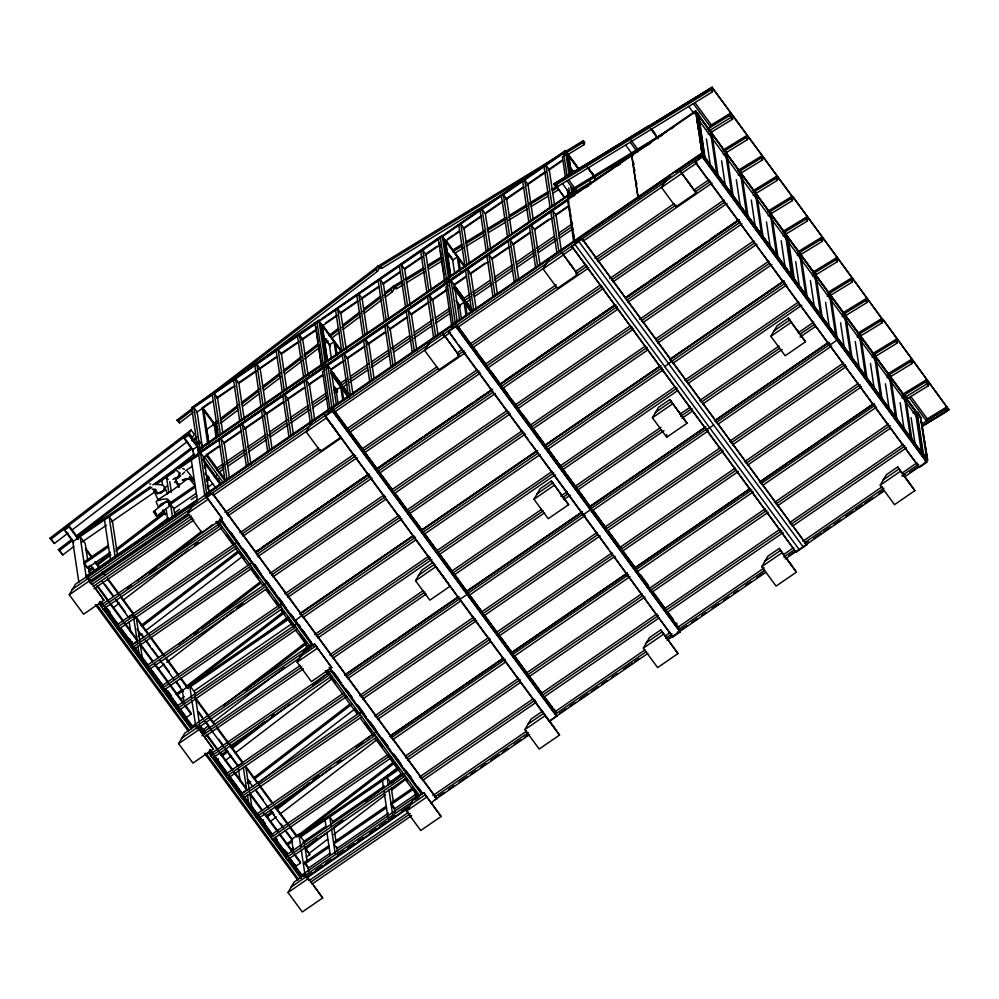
<?xml version="1.0" encoding="UTF-8"?>
<svg xmlns="http://www.w3.org/2000/svg" width="999" height="999" viewBox="0 0 999 999"><rect width="100%" height="100%" fill="white"/><g stroke="black" fill="none" stroke-linecap="round" stroke-linejoin="round"><path stroke-width="1.5" d="M176.199 477.597L176.049 481.88L177.235 483.154M163.848 490.659L164.36 486.713L162.537 484.965L161.85 480.407M178.371 475.274L179.733 472.877L179.258 475.849L176.91 478.633M564.36 197.702L554.433 183.529L585.676 164.435M565.334 153.359L582.617 142.782L583.366 140.622L584.765 142.532L584.028 144.693L568.056 154.458M553.908 184.353L556.331 184.578L711.013 90.01L711.75 87.85L713.149 89.76L712.412 91.92L557.729 186.488L555.307 186.264L553.908 184.353L711.75 87.85M712.125 87.475L792.794 197.29L712.125 87.475L648.988 126.074L712.275 87.025M707.13 129.233L729.682 115.447L730.419 113.274L733.229 117.095L732.479 119.268L711.263 132.243M731.83 115.185L731.081 117.358L708.528 131.144M723.488 151.498L746.041 137.712L746.777 135.552L748.176 137.45L747.439 139.623L726.211 152.597M738.448 171.865L760.988 158.079L761.738 155.906L763.136 157.817L762.399 159.977L741.171 172.952M753.396 192.22L775.948 178.434L776.698 176.261L778.096 178.172L777.347 180.344L756.131 193.319M768.356 212.575L790.908 198.789L791.645 196.628L793.044 198.539L792.307 200.699L769.754 214.485M783.316 232.942L805.856 219.156L806.605 216.983L808.004 218.893L807.267 221.066L786.038 234.041M798.263 253.296L820.816 239.51L821.565 237.35L822.964 239.248L822.214 241.421L799.662 255.207M813.223 273.651L835.776 259.865L836.513 257.705L837.911 259.615L837.174 261.775L814.622 275.562M828.183 294.018L850.723 280.232L851.473 278.059L852.871 279.97L852.135 282.143L830.906 295.117M843.131 314.373L865.683 300.587L866.42 298.426L867.831 300.337L867.082 302.497L844.53 316.283M858.091 334.74L880.643 320.954L881.38 318.781L882.779 320.691L882.042 322.864L860.813 335.839M873.051 355.095L895.591 341.308L896.34 339.148L897.739 341.046L897.002 343.219L874.45 357.005M887.999 375.449L910.551 361.663L911.288 359.503L912.699 361.413L911.95 363.574L889.397 377.36M902.959 395.816L925.511 382.03L926.248 379.857L929.058 383.678L928.308 385.851L906.93 398.913M927.646 381.768L926.91 383.941L905.681 396.915M921.727 423.976L945.603 409.378L946.353 407.205L947.751 409.115L947.002 411.288L921.802 426.685M948.9 409.802L882.916 319.33L948.9 409.802L922.589 425.886M69.281 594.755L75.412 584.29L86.726 576.51L103.921 600.224L83.579 614.21L69.281 594.755L89.635 580.756L86.726 576.51M187.725 513.299L208.079 499.3L205.17 495.042L222.365 518.756L202.023 532.754L187.725 513.299L193.856 502.822L332.118 407.729L392.47 490.159M332.018 425.037L340.809 437.287L320.467 451.286L306.169 431.83L312.3 421.366M178.646 743.643L184.778 733.166L196.091 725.386L213.287 749.1L192.944 763.099L178.646 743.643L199.001 729.645L196.091 725.386M424.612 350.362L430.744 339.897L442.058 332.118L459.253 355.831L438.911 369.817L424.612 350.362L444.967 336.376L442.058 332.118M297.09 662.175L303.221 651.71L314.535 643.93L331.73 667.632L311.388 681.63L297.09 662.175L317.445 648.176L314.535 643.93M543.056 268.906L549.188 258.429L560.501 250.649L577.697 274.363L557.355 288.361L543.056 268.906L563.411 254.907L577.697 274.363M415.534 580.706L421.665 570.242L432.979 562.462L450.174 586.176L429.832 600.162L415.534 580.706L435.889 566.708M661.5 187.437L667.632 176.973L678.933 169.193L696.141 192.894L675.786 206.893L661.5 187.437L681.842 173.439L696.141 192.894M288.012 892.519L294.143 882.055L305.457 874.275L322.652 897.976L302.31 911.975L288.012 892.519L308.366 878.521L305.457 874.275M533.978 499.25L540.109 488.773L551.411 480.994L568.618 504.707L548.264 518.706L533.978 499.25L554.32 485.252L551.411 480.994M406.456 811.051L412.587 800.586L423.888 792.806L441.096 816.508L420.741 830.506L406.456 811.051L426.798 797.052L423.888 792.806M652.422 417.782L658.553 407.317L669.854 399.538L687.062 423.239L666.708 437.237L652.422 417.782L672.764 403.783L687.062 423.239M524.9 729.595L531.031 719.118L542.332 711.338L559.54 735.052L539.185 749.05L524.9 729.595L545.242 715.596L559.54 735.052M770.866 336.313L776.997 325.849L788.298 318.069L805.506 341.783L785.152 355.769L770.866 336.313L791.208 322.315L805.506 341.783M643.344 648.126L649.475 637.662L660.776 629.882L677.984 653.583L657.629 667.582L643.344 648.126L663.686 634.128L660.776 629.882M761.787 566.658L767.906 556.193L779.22 548.414L796.428 572.115L776.073 586.113L761.787 566.658L782.13 552.659L796.428 572.115M880.231 485.202L886.35 474.725L897.664 466.945L914.872 490.659L894.517 504.657L880.231 485.202L900.574 471.203L914.872 490.659M189.173 433.191L191.071 429.982L194.343 434.44L192.445 437.637L189.173 433.191L51.149 539.035L49.95 538.211L191.071 429.982M197.59 444.642L199.475 441.446L202.747 445.891M221.453 387.812L376.123 269.368L378.034 266.159L563.498 152.772M256.268 364.136L377.522 271.278L379.433 268.069L381.855 268.306L506.88 191.858M383.653 295.417L391.084 289.722L392.982 286.513L402.26 280.844M385.065 297.315L392.482 291.633L394.393 288.424L396.815 288.661L403.459 284.59M176.748 481.868L174.925 482.23L176.386 480.919M164.473 488.798L166.733 486.088M156.356 516.258L153.409 511.763L163.861 503.109L162.013 504.058L160.14 506.143L164.897 502.572M176.935 477.534L177.585 476.898M182.255 474.338L184.653 472.003M177.597 478.159L180.682 475.374L178.147 477.534M157.617 515.359L169.78 505.894L168.207 501.91L166.97 501.223L167.645 501.273L160.989 504.47L162.013 504.058M193.157 412.462L179.545 422.889L176.948 420.154L191.758 408.816M199.151 403.146L378.034 266.159L380.457 266.396L540.059 168.806M176.948 420.154L178.147 420.979L191.758 410.564M49.95 538.211L54.421 543.481L67.982 533.091M71.678 530.257L187.512 441.421M196.84 436.725L191.908 440.509L193.094 441.346L196.815 438.499M212.874 424.45L217.807 420.666M220.28 418.781L238.786 404.607M241.246 402.722L259.752 388.549M262.225 386.663L280.731 372.49M283.192 370.604L301.698 356.431M304.171 354.545L317.732 344.143M328.833 335.639L338.711 328.084M342.407 325.249L359.677 312.025M363.386 309.19L380.656 295.966M384.353 293.132L392.982 286.513L395.404 286.75L402.06 282.68M214.136 425.237L217.844 422.39M220.317 420.492L237.65 407.23M241.358 404.383L258.679 391.121M262.387 388.274L279.72 375.012M283.429 372.165L300.749 358.903M304.47 356.056L319.318 344.692M324.263 340.896L326.735 338.998M330.444 336.163L339.111 329.52M341.583 327.635L360.152 313.411M362.625 311.526L381.181 297.302M194.505 443.256L196.978 441.358M220.492 423.351L237.812 410.089M242.757 406.293L258.841 393.981M263.798 390.184L281.119 376.923M284.827 374.076L302.16 360.814M304.633 358.916L319.48 347.54M324.425 343.756L328.134 340.909M331.855 338.062L339.273 332.38M342.982 329.545L360.314 316.271M364.023 313.436L381.343 300.162M73.926 546.428L62.837 554.932L58.367 549.662L71.978 539.21M75.687 536.363L190.809 448.089M195.767 444.293L199.475 441.446M58.367 549.662L59.565 550.486L71.891 541.033M76.823 537.25L192.657 448.414M155.27 484.065L194.693 453.821M88.836 570.054L92.545 567.207M96.254 564.36L109.878 553.921M116.059 549.175L164.335 512.15M206.431 479.882L208.903 477.984M88.761 571.865L93.694 568.081M97.39 565.247L110.939 554.857M115.872 551.073L165.16 513.274M207.068 481.143L209.528 479.245M132.692 545.129L168.431 517.719M174.6 512.999L179.52 509.215M207.867 487.487L212.799 483.703M127.36 588.261L131.069 585.414M137.263 580.669L201.623 531.306M149.388 573.101L156.793 567.432M159.253 565.546L212.238 524.912M113.237 607.804L119.393 603.071M123.089 600.237L188.399 550.149M194.568 545.429L198.264 542.594M141.121 625.436L237.675 551.398M142.258 626.323L239.61 551.673M138.124 636.45L141.821 633.616M145.529 630.781L241.646 557.067M178.409 644.592L260.115 581.942M194.256 634.19L197.964 631.356M201.661 628.508L260.801 583.154M158.104 668.88L164.261 664.16M166.721 662.262L233.267 611.238M236.963 608.391L243.132 603.671M176.086 694.118L182.28 689.372M185.989 686.525L283.778 611.525M177.26 694.967L183.416 690.234M187.125 687.399L284.478 612.749M180.532 699.412L184.228 696.578M263.099 636.101L287.749 617.195M223.277 705.669L304.982 643.019M245.292 690.534L305.669 644.23M202.972 729.957L207.892 726.173M212.824 722.402L284.303 667.582M220.954 755.194L227.148 750.449M230.856 747.602L264.285 721.965M271.703 716.271L274.188 714.372M312.562 684.952L327.41 673.551M215.971 760.763L218.431 758.878M222.128 756.043L228.284 751.323M231.993 748.488L289.91 704.07M225.399 760.501L231.556 755.768M235.264 752.934L332.617 678.284M247.103 782.879L249.575 780.981M253.296 778.134L349.85 704.095M248.264 783.753L250.724 781.855M254.42 779.02L351.773 704.37M258.928 782.529L355.045 708.815M265.821 816.27L272.015 811.525M275.724 808.678L309.153 783.041M312.862 780.194L319.056 775.449M356.193 746.977L363.611 741.283M366.096 739.385L373.514 733.678M260.839 821.852L263.299 819.954M266.995 817.12L273.152 812.399M276.86 809.565L331.081 767.981M337.237 763.261L340.934 760.426M270.267 821.578L276.423 816.845M280.132 814.01L377.485 739.36M286.388 844.267L292.582 839.522M297.527 835.726L392.844 762.624M287.562 845.117L292.495 841.333M298.651 836.613L393.544 763.848M284.665 854.295L287.138 852.409M290.834 849.575L293.294 847.676M368.469 790.034L372.165 787.2M378.321 782.479L398.039 767.357M304.683 848.089L317.058 838.598M365.334 801.573L383.903 787.337M390.097 782.592L401.236 774.05M305.806 848.975L326.76 832.916M332.917 828.183L342.782 820.629M390.834 783.765L401.935 775.261M309.078 853.433L327.56 839.26M333.728 834.527L385.489 794.842M391.645 790.109L406.431 778.77M161.563 492.532L157.218 493.556L161.563 492.532L165.384 489.685L157.18 493.568L153.384 489.51L158.404 500.674M579.17 169.231L565.434 150.524L445.591 233.679M191.733 408.279L565.534 151.186L579.27 169.88M191.833 408.941L565.634 151.848L578.021 168.706M567.032 153.759L562.375 156.955L565.521 178.009M207.817 444.443L202.322 407.704L210.439 402.122M216.858 397.702L232.292 387.088M238.199 383.029L255.419 371.178M258.691 368.931L275.986 357.03M281.743 353.072L293.269 345.142M293.993 344.655L296.566 342.882M302.235 338.986L315.047 330.169M325.599 322.914L335.839 315.871M340.135 312.924L357.617 300.886M361.988 297.889L378.109 286.8M382.555 283.741L399.263 272.252M404.408 268.719L421.116 257.218M425.512 254.196L437.038 246.266M447.977 238.749L453.109 235.215M455.269 233.729L459.115 231.081M463.399 228.134L465.971 226.373M466.795 225.799L480.881 216.109M486.538 212.225L501.386 202.01M505.819 198.963L523.151 187.038M527.672 183.928L544.93 172.065M549.525 168.906L562.375 160.065M196.328 412.55L213.099 401.011M216.958 398.364L234.952 385.989M244.256 419.38L238.861 383.304L256.805 370.954M259.378 369.18L277.372 356.805M281.231 354.158L299.225 341.783M301.798 340.01L315.934 330.282M322.227 325.961L337.662 315.347M340.222 313.574L358.229 301.198M360.789 299.438L378.796 287.05M382.642 284.403L400.649 272.028M404.495 269.368L422.502 256.993M425.062 255.232L440.497 244.618M445.504 241.171L459.64 231.443M463.499 228.796L481.493 216.421M485.352 213.761L503.346 201.386M505.919 199.625L523.913 187.238M526.485 185.477L545.766 172.215M548.339 170.442L562.474 160.714M193.219 450.849L184.091 438.411L188.749 435.214L188.524 433.691L198.564 447.365M73.626 542.682L64.436 530.169L69.093 526.972L68.869 525.449L78.097 538.011M197.377 446.516L192.72 449.712L194.006 458.291M197.902 449.538L571.703 192.445L573.339 194.668M198.002 450.187L571.965 192.982L573.826 195.779M198.052 450.512L571.965 192.982M325.587 365.272L205.744 448.426M198.414 452.922L695.641 110.877L702.609 153.871L675.774 172.315M150.25 486.7L77.273 536.888L77.51 538.424M152.81 484.94L325.686 365.934M325.761 366.046L574.737 194.805M576.91 193.319L608.154 171.816M608.928 171.291L669.13 129.882M669.854 129.383L695.566 111.701L918.081 414.597M198.514 454.12L325.774 366.583M585.963 187.537L588.511 185.789M617.844 165.622L620.391 163.861M647.165 145.442L650.998 142.807M659.927 136.676L662.474 134.915M325.861 366.708L568.543 199.788M151.761 487.35L72.79 541.67L78.859 582.317M155.594 484.715L174.8 471.503M178.646 468.856L198.664 455.094M324.85 370.105L322.527 371.703L328.371 410.789M448.201 285.427L445.879 287.038L451.723 326.124M208.117 453.496L219.256 445.829M224.825 441.995L241.034 430.856M245.404 427.847L262.812 415.871M265.971 413.711L283.304 401.785M287.824 398.676L303.246 388.062M309.665 383.641L319.168 377.11M319.955 376.573L322.527 374.8M331.606 368.731L341.333 362.05M347.015 358.142L364.385 346.191M367.557 344.006L384.877 332.093M390.671 328.109L405.382 317.994M410.502 314.473L428.434 302.135M431.755 299.85L446.366 289.797M453.583 284.84L466.433 275.999M469.717 273.738L485.089 263.162M491.496 258.766L508.154 247.315M513.274 243.781L529.92 232.33M534.49 229.196L549.138 219.118M556.318 214.186L561.95 210.302M562.737 209.765L568.356 205.906M203.072 457.692L219.792 446.191M223.639 443.544L241.646 431.168M244.206 429.395L263.499 416.133M266.059 414.36L284.066 401.985M286.626 400.212L304.633 387.837M308.479 385.189L322.627 375.462M330.419 370.279L344.543 360.564M347.115 358.791L365.085 346.428M367.657 344.667L385.639 332.305M389.485 329.645L407.467 317.282M411.313 314.635L429.295 302.272M431.855 300.512L447.265 289.91M453.683 285.489L466.533 276.661M470.379 274.013L488.361 261.651M497.327 293.619L492.157 259.028L510.189 246.628M512.749 244.867L530.731 232.505M534.577 229.857L552.559 217.495M555.132 215.722L569.255 206.006M82.055 541.995L106.381 525.262M111.501 521.74L155.032 491.808M172.952 479.483L175.512 477.709M185.752 470.666L192.158 466.271M223.414 463.711L216.995 468.119L217.357 470.529L223.764 466.121M225.974 461.95L243.931 449.6M247.777 446.953L265.734 434.602M269.58 431.955L287.537 419.605M290.097 417.844L308.054 405.494M311.9 402.847L326.011 393.144M346.678 378.933L340.259 383.341L340.622 385.751L347.04 381.343M350.524 376.286L368.481 363.936M371.041 362.162L388.998 349.812M391.571 348.052L409.515 335.701M414.647 332.18L432.604 319.83M435.177 318.057L449.275 308.354M469.942 294.143L463.536 298.551L463.886 300.961L470.304 296.553M472.515 292.382L490.459 280.032M494.318 277.385L512.262 265.035M516.121 262.387L534.065 250.037M536.638 248.276L554.595 235.926M558.441 233.279L572.552 223.576M83.978 562.062L108.292 545.342M195.155 485.601L170.317 502.684L172.402 516.708M226.336 464.36L245.567 451.123M248.139 449.363L266.096 437.013M268.656 435.252L286.613 422.902M290.459 420.254L308.416 407.904M312.262 405.257L326.373 395.554M334.066 390.259L336.626 388.499M349.6 379.57L367.557 367.22M371.403 364.573L389.36 352.222M393.206 349.588L411.163 337.237M413.723 335.464L431.68 323.114M435.527 320.467L449.637 310.764M472.864 294.792L490.821 282.442M494.667 279.795L512.624 267.445M516.471 264.797L534.428 252.447M537 250.687L554.957 238.336M558.803 235.689L571.628 226.873M108.516 546.878L84.203 563.598L87.475 568.056L110.514 552.21M195.379 487.137L170.542 504.22L173.814 508.678L196.166 493.294M708.291 134.316L710.626 132.717L716.695 173.314M218.756 472.44L223.888 468.906M227.735 466.271L245.692 453.921M248.252 452.147L266.209 439.797M270.055 437.15L288.012 424.8M290.584 423.039L309.815 409.815M312.387 408.042L327.772 397.465M334.19 393.044L336.75 391.283M342.02 387.662L347.153 384.128M349.725 382.367L367.682 370.017M371.528 367.37L389.485 355.02M393.331 352.372L411.288 340.022M413.848 338.261L431.805 325.911M435.651 323.264L449.762 313.561M457.455 308.266L460.015 306.506M470.429 299.35L465.297 302.872L464.935 300.462M474.275 296.703L492.232 284.353M494.792 282.592L512.749 270.242M516.595 267.595L534.552 255.245M538.399 252.597L556.356 240.247M558.916 238.486L571.74 229.658M214.423 476.76L216.758 475.162M86.076 576.098L197.253 499.625M204.583 494.717L331.843 407.18L333.566 409.528M632.267 155.844L631.593 154.92L637.886 197.003L327.934 410.052L328.359 413.311M670.666 175.836L638.723 197.802L638.049 196.89L701.935 152.947L695.641 110.877M574.912 240.909L204.733 495.691L191.633 407.617L318.893 320.092L325.262 362.662M580.943 236.763L588.711 231.418M591.133 229.745L620.854 209.315M622.989 207.842L666.321 178.034M682.554 166.87L698.176 156.131M328.084 411.026L666.37 178.359M678.646 169.905L700.774 154.695M638.111 194.917L638.561 197.914L573.726 242.507L567.719 198.863L574.675 241.858M86.351 577.946L193.694 504.108M72.128 589.472L88.099 578.483M190.572 508.004L332.355 410.564L556.78 716.083M427.46 345.08L443.431 334.091L459.253 355.831M545.904 263.611L561.875 252.635L560.501 250.649M664.347 182.155L680.319 171.166L678.933 169.193M332.442 410.689L428.621 344.53M442.732 334.827L546.765 263.274M560.876 253.571L666.183 181.131M680.294 171.428L702.235 156.344L926.572 461.725M87.987 579.47L191.496 508.279M206.406 497.914L212.412 493.069L436.75 798.451L430.744 803.308M556.693 715.958L549.462 721.653L325.137 416.258L332.455 411.226L331.993 408.154L391.92 489.735L392.257 492.12L508.966 411.85M455.706 325.899L680.144 631.955L672.827 636.987L448.489 331.593L455.806 326.561L455.344 323.489M571.753 246.815L582.305 238.836L806.73 544.88L796.091 552.21L571.653 246.154L705.331 428.134M926.173 459.003L926.672 462.387L919.355 467.42L695.017 162.025L702.334 156.993L701.885 153.933M213.049 495.492L306.681 431.106M333.841 412.599L426.186 349.076M444.143 336.738L450.549 332.317M457.105 327.809L544.318 267.832M563.561 254.595L572.539 248.426M582.941 241.258L662.462 186.576M681.693 173.339L697.09 162.762M306.169 431.83L326.523 417.832L340.809 437.287M89.386 581.381L187.787 513.698M89.573 582.08L187.974 514.398M90.085 583.029L189.76 514.473M91.721 584.565L191.396 516.008M93.132 586.475L192.807 517.919M723.251 154.683L725.574 153.072L731.643 193.669M93.943 588.786L193.981 519.98M224.962 512.412L318.594 448.027M436.813 366.883L347.028 428.633L347.39 431.044L438.449 368.419M457.33 352.772L462.462 349.238M556.231 284.752L470.304 343.856L470.666 346.266L556.593 287.163M575.474 271.516L585.726 264.46M594.855 258.192L674.362 203.496M693.606 190.26L708.99 179.683M226.611 513.948L320.229 449.55M457.692 355.182L464.098 350.774M575.824 273.926L587.375 265.984M596.49 259.715L676.011 205.02M695.254 191.796L710.639 181.206M228.009 515.859L340.871 438.224M348.801 432.954L465.509 352.684M588.773 267.894L472.065 348.176L471.703 345.754M597.902 261.626L712.037 183.117M220.692 522.889L101.411 604.932L101.773 607.342L221.054 525.299M103.172 609.253L222.452 527.21M738.211 175.037L740.534 173.439L746.603 214.036M239.922 532.779L354.058 454.27M477.422 369.605L361.988 448.988L362.35 451.398L479.058 371.128M600.686 284.815L485.252 364.21L485.614 366.621L602.322 286.351M609.802 278.546L723.95 200.037M241.558 534.303L355.706 455.794M611.45 280.07L724.312 202.447M242.969 536.213L357.105 457.704M363.748 453.309L480.457 373.039M487.025 368.531L603.733 288.261M612.849 281.98L726.997 203.471M235.639 543.256L116.371 625.287L116.733 627.697L236.001 545.666M128.496 617.32L133.154 614.11L137.462 642.981M118.132 629.607L237.412 547.577M753.159 195.392L755.494 193.794L761.563 234.39M255.694 551.748L258.242 549.999M262.063 547.365L290.097 528.084M293.918 525.462L333.416 498.289M335.964 496.54L367.819 474.625M255.494 552.122L367.919 474.8M377.772 467.957L391.783 458.316M394.33 456.568L422.365 437.287M424.912 435.527L454.22 415.372M456.768 413.623L472.065 403.109M475.886 400.474L484.802 394.343M487.35 392.582L491.183 389.96M504.857 380.544L532.892 361.263M536.713 358.641L564.747 339.36M567.295 337.6L596.603 317.445M599.15 315.696L613.174 306.056M625.574 297.515L644.692 284.378M648.513 281.743L676.548 262.462M679.095 260.714L705.856 242.307M709.677 239.673L737.712 220.392M255.544 552.447L369.143 474.063M376.536 469.155L492.495 389.398M498.538 385.239L614.535 305.357M625.374 297.889L739.035 219.83M256.156 552.26L369.018 474.625M376.336 469.53L492.594 389.573M499.6 384.752L615.859 304.782M625.424 298.214L739.135 220.005M492.37 389.96L376.948 469.355L377.31 471.765L492.732 392.37M615.634 305.182L500.212 384.565L500.574 386.975L617.282 306.705M626.048 298.027L738.91 220.404M256.518 554.67L370.666 476.161M626.41 300.437L740.546 221.928M257.917 556.58L372.065 478.071M378.708 473.676L495.417 393.406M501.973 388.886L617.407 309.503M627.809 302.347L741.957 223.838M120.742 627.996L132.667 644.23L137.325 641.033L109.79 603.546M250.599 563.611L131.331 645.654L131.681 648.064L250.961 566.021M133.092 649.962L252.36 567.932M768.119 215.759L770.441 214.161L776.51 254.757M269.83 573.501L383.978 494.992M391.895 489.71L507.33 410.327M630.594 325.537L515.172 404.932L515.534 407.342L632.242 327.073M639.722 319.268L753.858 240.759M271.478 575.024L385.614 496.515M641.358 320.791L754.22 243.169M272.877 576.935L385.739 499.313M393.668 494.03L510.377 413.761M633.641 328.983L516.933 409.253L516.57 406.843M642.769 322.702L756.905 244.193M265.559 583.965L146.279 666.008L146.641 668.418L265.921 586.376M148.039 670.329L267.32 588.286M783.079 236.114L785.401 234.515L791.47 275.112M284.79 593.856L398.926 515.347M522.29 430.681L406.855 510.077L407.217 512.487L523.926 432.205M645.554 345.904L530.119 425.287L530.481 427.697L647.19 347.427M655.956 338.748L768.818 261.114M286.426 595.379L400.574 516.883M656.318 341.159L769.18 263.524M287.837 597.29L401.973 518.781M408.616 514.385L525.324 434.115M531.88 429.607L647.315 350.224M657.717 343.057L771.865 264.56M162.999 690.684L282.28 608.653M797.327 255.519L799.662 253.921L805.718 294.518M195.23 695.404L194.78 692.394L189.635 685.401L182.317 690.434L184.116 702.484M288.711 617.482L187.575 687.037L187.8 688.573M190.359 686.812L287.662 619.892M301.636 612.325L412.787 535.876M300.399 613.523L412.899 536.038M421.153 530.294L536.138 451.211M544.418 445.517L658.129 367.307M670.242 358.978L782.679 281.643M299.737 614.21L413.886 535.714M421.203 530.606L537.462 450.649M544.467 445.829L660.801 365.709M670.292 359.29L784.065 280.931M421.316 530.769L537.574 450.811M544.592 445.991L660.851 366.021M669.63 359.99L784.115 281.243M301.386 615.746L415.534 537.237M537.599 453.446L422.177 532.842L421.815 530.432M662.15 367.782L545.442 448.064L545.079 445.654M671.278 361.513L785.414 283.004M294.93 620.916L302.148 615.222M664.81 366.683L672.04 360.989M193.631 691.271L292.22 623.463M302.784 617.657L415.646 540.022M423.576 534.752L540.284 454.483M663.548 369.692L546.84 449.975L546.478 447.552M672.677 363.424L786.825 284.915M295.467 624.687L176.199 706.73L176.548 709.14L295.829 627.097M177.959 711.051L297.227 629.008M812.287 275.886L814.61 274.275L820.679 314.872M185.339 705.169L190.846 712.662L191.071 714.198L186.413 717.394L179.995 708.653M314.697 634.577L428.846 556.068M552.197 471.403L436.763 550.786L437.125 553.196L553.833 472.927M675.461 386.613L560.039 466.009L560.402 468.419L677.11 388.149M684.59 380.344L798.725 301.835M316.346 636.101L430.482 557.592M686.226 381.868L799.088 304.245M317.744 638.011L431.893 559.502M438.536 555.107L555.244 474.837M561.8 470.329L677.222 390.934M687.637 383.778L801.772 305.269M191.146 727.085L310.427 645.054M195.354 726.847L309.503 648.339M181.493 738.348L197.465 727.372M299.937 656.892L315.909 645.903L331.73 667.632M418.381 575.424L434.353 564.435M536.825 493.956L552.797 482.979L568.618 504.707M655.269 412.5L671.241 401.511L669.854 399.538M773.713 331.031L789.685 320.042L788.298 318.069M196.753 728.758L300.649 657.305M827.234 296.241L829.57 294.643L835.639 335.239M201.536 733.341L300.299 665.421M201.898 735.764L301.935 666.957M204.583 736.787L303.334 668.855M329.658 654.932L423.276 590.546M541.495 509.403L451.723 571.153L452.085 573.563L543.144 510.926M560.739 496.166L567.157 491.758M660.926 427.272L574.987 486.363L575.349 488.773L661.276 429.682M680.157 414.036L690.421 406.98M699.537 400.699L779.058 346.016M798.301 332.779L813.686 322.19M331.293 656.468L424.925 592.07M562.387 497.702L567.507 494.168M680.519 416.446L692.057 408.504M701.186 402.235L779.42 348.426M799.937 334.315L814.048 324.613M332.704 658.366L426.323 593.98M453.484 575.474L544.542 512.837M563.786 499.612L570.192 495.192M576.748 490.684L663.96 430.706M681.917 418.356L692.182 411.301M702.584 404.145L782.105 349.45M800.062 337.1L815.446 326.511M842.194 316.596L844.53 314.997L850.586 355.594M330.057 671.778L210.777 753.808L211.139 756.218L330.419 674.188M212.537 758.129L331.818 676.086M345.342 674.437L395.167 640.172M397.727 638.411L457.767 597.115M344.605 675.299L459.09 596.553M466.146 591.533L582.405 511.575M589.41 506.755L705.669 426.785M715.234 420.217L827.659 342.882M345.504 674.912L457.929 597.589M466.183 591.845L582.442 511.888M589.46 507.067L705.719 427.097M714.497 421.066L828.983 342.32M466.308 592.007L581.293 512.924M589.572 507.23L704.557 428.146M715.396 420.691L829.095 342.482M346.253 676.822L460.402 598.314M583.753 513.648L467.045 593.918L466.683 591.508M590.309 509.14L707.017 428.871M716.146 422.589L830.281 344.081M713.673 425.012L706.355 430.045L706.256 429.395L796.091 552.21M347.652 678.733L460.514 601.111M468.444 595.829L585.152 515.559M708.416 430.781L591.708 511.051L591.346 508.641M717.544 424.5L831.692 345.991M857.154 336.963L859.477 335.364L865.546 375.961M343.731 693.019L225.737 774.163L226.099 776.573L345.367 694.542M237.999 766.096L242.657 762.899M227.497 778.483L346.765 696.453M359.565 695.654L473.713 617.145M597.065 532.479L481.63 611.875L481.993 614.285L597.427 534.89M720.329 447.702L604.907 527.085L605.269 529.495L721.977 449.225M729.457 441.421L843.593 362.912M361.213 697.177L475.349 618.681M731.093 442.957L845.241 364.448M362.612 699.088L476.76 620.579M483.404 616.183L600.112 535.914M606.668 531.406L723.376 451.136M732.492 444.855L846.64 366.358M872.102 357.317L874.437 355.719L880.506 396.316M242.457 798.85L361.725 716.807M374.525 716.008L488.661 637.512M612.025 552.834L496.59 632.23L496.953 634.64L612.375 555.244M735.289 468.056L619.855 547.452L620.217 549.862L735.651 470.467M744.405 461.788L858.553 383.279M376.161 717.544L490.309 639.035M746.053 463.311L860.201 384.802M377.572 719.455L490.434 641.82M498.351 636.55L615.059 556.281M738.336 471.491L621.615 551.76L621.266 549.35M747.452 465.222L861.6 386.713M887.062 377.684L889.397 376.074L895.454 416.67M374.925 732.854L255.644 814.884L256.006 817.294L375.287 735.264M257.405 819.205L376.685 737.175M389.473 736.375L503.621 657.866M390.372 736.001L502.797 658.666M626.972 573.201L511.55 652.584L511.913 654.994L628.621 574.725M750.237 488.411L634.815 567.807L635.177 570.217L751.885 489.947M759.365 482.142L873.513 403.633M390.484 736.163L413.449 720.366M415.996 718.606L464.485 685.264M467.033 683.503L496.391 663.324M498.938 661.563L502.759 658.928M511.176 653.084L627.434 573.126M634.44 568.306L749.425 489.223M760.264 481.768L873.963 403.559M511.288 653.246L585.289 602.347M587.837 600.599L627.397 573.389M634.552 568.468L707.28 518.444M709.827 516.695L739.173 496.503M741.733 494.755L749.387 489.485M760.376 481.93L787.162 463.499M789.722 461.75L819.068 441.558M821.615 439.81L873.925 403.821M391.121 737.899L505.269 659.39M761.013 483.666L875.149 405.157M392.52 739.809L505.382 662.187M513.311 656.905L630.019 576.635M636.575 572.127L753.283 491.858M762.412 485.576L876.56 407.068M902.022 398.039L904.345 396.441L910.414 437.038M388.599 754.095L270.604 835.251L270.966 837.661L390.234 755.619M272.365 839.56L391.633 757.529M405.719 755.856L518.581 678.221M641.932 593.556L526.498 672.951L526.86 675.361L642.295 595.966M765.197 508.778L649.775 588.161L650.137 590.571L766.845 510.302M774.325 502.497L888.461 423.988M406.081 758.266L520.217 679.757M775.961 504.033L890.109 425.524M304.545 844.317L304.096 841.308L298.951 834.315L291.633 839.347L293.431 851.398M407.48 760.164L520.342 682.542M528.271 677.272L644.979 596.99M651.535 592.482L768.243 512.212M777.359 505.944L890.234 428.309M912.999 412.987L915.334 411.388L921.403 451.985M299.313 836.2L397.565 768.618M300.824 836.85L399.076 769.28M302.822 842.182L325.786 826.385M332.168 822.002L384.478 786.013M389.585 782.504L402.347 773.738M404.832 773.563L285.552 855.606L285.914 858.016L405.194 775.986M287.325 859.927L406.593 777.884M419.393 777.097L533.528 698.588M656.88 613.923L541.458 693.306L541.82 695.716L658.528 615.446M780.157 529.133L664.722 608.528L665.084 610.938L781.792 530.669M789.272 522.864L903.421 444.355M306.293 857.03L309.79 854.632L305.057 846.977M421.029 778.621L535.177 700.112M790.921 524.388L905.069 445.879M294.705 854.045L300.212 861.538L300.437 863.074L295.779 866.283L289.36 857.529M422.44 780.531L536.575 702.022M543.219 697.627L658.653 618.231M666.483 612.849L783.204 532.567M792.319 526.298L906.468 447.789M329.845 853.383L308.241 868.243L304.97 863.785L304.745 862.262L328.896 845.641M333.554 842.444L386.251 806.193M413.411 787.512L390.909 802.984L394.18 807.442L394.917 812.349M304.97 863.785L329.121 847.177M386.476 807.729L333.778 843.98L337.05 848.426L388.474 813.061M413.648 789.048L391.133 804.52L394.405 808.978L415.671 794.355M300.512 875.961L418.506 794.817M303.434 876.61L412.45 801.635M415.022 799.862L418.868 797.227M290.859 887.237L311.95 872.764M315.784 870.129L322.165 865.733M325.999 863.099L331.119 859.577M337.5 855.181L343.893 850.798M347.727 848.151L354.121 843.755M357.954 841.121L363.062 837.612M369.455 833.216L375.849 828.82M379.682 826.185L386.064 821.79M388.349 820.216L395.017 815.634M401.398 811.238L407.792 806.842M409.303 805.768L425.274 794.779L441.096 816.508M527.747 724.3L543.718 713.323L542.332 711.338M646.191 642.844L662.162 631.855L677.984 653.583M764.635 561.376L780.606 550.387L779.22 548.414M883.079 479.907L899.05 468.931L897.664 466.945M306.119 877.634L410.002 806.193M409.303 807.504L307.068 877.821L308.703 880.044M308.978 880.681L408.653 812.125M432.942 795.541L526.573 731.143M644.792 650.012L555.007 711.763L555.369 714.173L646.428 651.535M665.309 635.901L670.441 632.367M764.21 567.869L678.284 626.972L678.646 629.382L764.572 570.292M783.453 554.645L793.706 547.589M802.834 541.308L882.342 486.625M901.585 473.389L916.97 462.799M310.614 882.204L410.302 813.648M434.59 797.077L528.209 732.679M665.671 638.311L672.077 633.903M783.803 557.055L794.068 549.999M804.47 542.844L883.99 488.149M902.397 475.362L918.618 464.335M901.972 475.999L904.532 474.238M902.671 475.961L905.219 474.2M438.748 796.24L443.856 792.731M448.963 789.21L454.07 785.701M459.19 782.18L466.845 776.91M470.679 774.275L475.799 770.753M480.906 767.244L486.014 763.723M491.121 760.214L493.681 758.453M493.843 758.341L498.963 754.832M502.784 752.185L507.904 748.676M514.285 744.28L520.679 739.884M524.512 737.25L528.346 734.615M559.54 713.336L565.933 708.94M569.767 706.305L574.875 702.784M579.982 699.275L587.649 694.005M591.483 691.358L597.864 686.975M601.698 684.34L606.818 680.819M611.925 677.31L617.032 673.788M623.588 669.28L632.529 663.136M635.089 661.375L638.923 658.741M668.306 638.523L670.853 636.775M677.247 632.379L681.081 629.745M681.53 629.432L686.638 625.911M691.758 622.402L696.865 618.881M701.972 615.372L705.806 612.737M712.187 608.341L718.581 603.945M723.688 600.436L728.808 596.915M733.915 593.406L737.749 590.759M745.579 585.377L750.686 581.868M757.08 577.472L763.461 573.076M789.01 555.506L795.404 551.111M806.081 543.768L808.628 542.007M813.748 538.498L821.403 533.229M823.963 531.468L830.356 527.072M834.177 524.438L840.571 520.042M845.678 516.533L853.346 511.251M855.906 509.502L862.287 505.107M865.009 503.234L872.676 497.964M879.07 493.568L882.904 490.934M909.727 472.477L917.394 467.207M925.062 461.938L927.609 460.177L920.653 417.182L927.609 460.177M312.025 884.115L411.7 815.559M434.315 800.137L529.607 734.59M548.851 721.353L647.839 653.446M667.07 640.222L765.971 572.19M785.214 558.965L799.65 549.025M800.536 548.426L884.115 490.946M904.632 476.823L921.702 465.084M922.589 464.473L924.587 463.099M191.171 499.525L196.803 495.891M566.146 151.149L583.366 140.622M554.283 183.978L648.975 125.724L585.689 164.773M404.907 279.233L423.451 267.894M427.435 265.459L440.671 257.367M452.597 250.075L461.875 244.405M465.846 241.97L484.39 230.632M487.037 229.008L505.594 217.67M509.565 215.247L526.785 204.72M529.433 203.097L547.976 191.758M551.96 189.323L557.255 186.089M406.044 280.244L424.662 268.856M427.335 267.233L441.958 258.291M452.597 251.785L461.913 246.091M465.896 243.656L484.515 232.268M487.187 230.644L505.806 219.256M508.466 217.632L527.085 206.244M529.745 204.62L548.364 193.232M552.36 190.797L557.679 187.537M406.118 282.967L424.737 271.578M428.733 269.143L442.033 261.014M447.352 257.754L450.012 256.131M455.332 252.884L463.311 248.002M465.971 246.378L484.59 234.99M488.586 232.555L505.869 221.978M508.528 220.354L527.16 208.966M531.143 206.531L548.439 195.954M552.422 193.519L559.078 189.448M572.24 189.111L667.307 130.994M669.942 129.383L673.9 126.96M572.464 190.684L647.552 144.78M573.863 192.595L590.996 182.13M594.942 179.708L609.427 170.854M710.526 125.437L730.419 113.274M722.901 150.15L746.777 135.552M737.861 170.504L761.738 155.906M752.821 190.859L776.698 176.261M767.769 211.226L791.645 196.628M782.729 231.581L806.605 216.983M797.689 251.948L821.565 237.35M812.637 272.302L836.513 257.705M827.597 292.657L851.473 278.059M842.557 313.024L866.42 298.426M857.504 333.379L881.38 318.781M872.464 353.746L896.34 339.148M887.424 374.101L911.288 359.503M902.372 394.455L926.248 379.857M926.448 419.368L946.353 407.205M924.063 424.637L934.577 418.194M937.212 416.595L949.05 409.353M159.952 504.882L168.469 500.474M174.925 482.23L176.049 481.88L175.911 480.769L178.197 484.065L176.411 483.191L175.911 480.769M190.447 479.233L186.963 479.32L172.34 490.409L158.416 499.388L156.106 501.723L158.516 507.355M149.6 483.903L150.687 483.953M156.206 484.353L162.537 484.965M152.148 489.085L155.856 489.847M161.251 499.612L158.204 499.775L167.07 498.826L171.054 502.584M182.642 468.506L184.403 469.243M175.449 469.667L179.87 473.101M155.157 491.471L153.384 489.51L154.583 491.233M193.269 478.783L187.35 471.253M195.142 485.864L189.997 479.495M711.013 90.01L712.412 91.92M729.682 115.447L732.479 119.268M746.041 137.712L747.439 139.623M760.988 158.079L762.399 159.977M775.948 178.434L777.347 180.344M790.908 198.789L792.307 200.699M805.856 219.156L807.267 221.066M820.816 239.51L822.214 241.421M835.776 259.865L837.174 261.775M850.723 280.232L852.135 282.143M865.683 300.587L867.082 302.497M880.643 320.954L882.042 322.864M895.591 341.308L897.002 343.219M910.551 361.663L911.95 363.574M925.511 382.03L928.308 385.851M945.603 409.378L947.002 411.288M694.992 102.672L711.35 124.937L710.601 127.11L693.331 103.596M910.888 396.578L927.272 418.881L926.535 421.054L909.24 397.502M697.377 112.612L698.776 114.523M708.828 128.197L711.625 132.018M725.174 150.462L726.585 152.372M740.134 170.829L741.533 172.727M755.094 191.184L756.493 193.094M770.042 211.538L771.453 213.449M785.002 231.905L786.4 233.816M799.962 252.26L801.36 254.171M814.909 272.627L816.32 274.525M829.869 292.982L831.268 294.892M844.829 313.336L846.228 315.247M859.777 333.703L861.188 335.614M874.737 354.058L876.135 355.969M889.697 374.425L891.096 376.323M904.644 394.78L907.454 398.601M917.507 412.275L918.905 414.185M920.504 417.407L695.466 111.039L916.732 413.299M688.736 106.406L694.18 113.836M697.252 118.032L918.368 419.043M923.301 453.546L926.572 458.004M701.935 152.947L702.609 153.871M701.735 152.959L922.801 453.896M701.835 153.609L926.223 459.315M702.334 156.993L926.672 462.387M652.809 130.619L655.556 134.365M652.647 130.732L655.406 134.478M650.824 128.571L658.154 138.549M650.661 128.671L658.004 138.674M630.943 140.035L638.211 149.925M630.194 142.195L636.563 150.861M625.599 145.017L631.955 153.671M632.442 155.732L631.768 154.808L638.049 196.89M637.886 197.003L638.561 197.914M582.617 142.782L584.028 144.693M591.346 171.828L593.181 174.338M588.423 168.169L593.006 174.413M587.524 167.27L593.955 176.024M596.141 178.983L594.73 177.073L595.129 179.758M587.35 167.37L593.768 176.111M570.941 168.107L574.175 172.502M569.705 166.933L573.364 171.915M568.718 179.87L577.809 192.245M567.057 180.794L576.148 193.169M573.688 195.929L571.84 193.419L572.302 196.478M562.462 183.616L568.818 192.27M556.331 184.578L557.729 186.488M554.433 183.529L564.51 197.253M582.392 239.485L806.73 544.88M803.408 547.177L579.07 241.783L578.608 238.711M492.157 259.028L488.886 254.583L494.955 295.18M445.829 240.297L465.059 266.471M445.017 239.71L464.722 266.546M442.357 236.626L464.822 267.208M448.501 253.471L452.16 258.454M447.677 252.884L453.171 260.364M447.352 252.959L452.847 260.439M455.069 286.451L464.485 299.076M467.232 302.822L472.377 310.002M454.208 285.527L464.223 299.163M466.046 301.648L472.427 310.327M454.108 285.726L464.248 299.538M466.096 302.048L471.628 309.578M448.938 280.607L450.337 282.517M454.433 288.087L471.99 311.988M453.608 287.5L471.928 312.425M454.195 288.811L471.59 312.5M457.679 302.585L460.427 306.318M455.944 300.749L459.615 305.731M457.517 325.674L466.67 338.137M468.506 340.634L471.253 344.368M473.089 346.865L477.659 353.097M479.495 355.594L485.901 364.31M490.484 370.554L499.637 383.017M503.296 387.999L507.879 394.23M512.462 400.462L516.121 405.457M523.451 415.422L529.857 424.15M534.428 430.382L543.593 442.844M548.176 449.1L554.632 457.879M556.468 460.389L561.076 466.658M562.924 469.168L565.684 472.927M567.532 475.437L575.824 486.725M578.583 490.484L585.039 499.275M593.331 510.564L601.623 521.853M603.471 524.363L606.231 528.121M608.079 530.631L620.978 548.189M622.814 550.699L626.51 555.719M628.346 558.229L634.802 567.007M640.322 574.537L648.626 585.826M653.234 592.095L666.133 609.665M667.969 612.175L673.501 619.692M457.33 325.861L470.991 344.455M472.777 346.628L486.438 365.222M487.387 366.783L500.149 384.14M502.959 387.724L515.834 405.482M517.607 407.667L545.079 445.054M547.952 448.963L560.814 466.72M562.599 468.906L590.109 506.618M592.931 510.202L605.794 527.959M607.629 530.457L621.316 548.838M622.277 550.399L635.052 567.532M457.192 325.999L471.353 345.03M472.864 347.34L486.001 364.972M487.612 367.42L545.691 446.491M547.352 448.501L590.671 507.455M592.507 509.965L606.331 528.783M607.342 530.407L678.771 627.647M455.806 326.561L680.144 631.955M456.68 342.232L448.389 330.931L448.489 331.593M458.529 344.742L492.644 391.183M494.48 393.693L528.596 440.122M530.432 442.632L608.628 549.075M610.464 551.573L672.827 636.987M380.457 266.396L381.855 268.306M395.404 286.75L396.815 288.661M378.034 266.159L379.433 268.069M392.982 286.513L394.393 288.424M376.123 269.368L377.522 271.278M391.084 289.722L392.482 291.633M322.565 325.075L341.795 351.261M322.227 325.15L341.458 351.336M319.093 321.403L341.558 351.985M325.324 338.911L330.394 345.804M323.164 336.488L330.494 346.466M332.979 372.639L334.802 375.137M336.638 377.622L341.221 383.853M343.968 387.6L345.791 390.097M347.627 392.582L349.45 395.08M330.944 370.304L340.959 383.941M342.782 386.426L349.163 395.104M330.844 370.504L349.55 395.729M331.081 372.752L349.388 397.677M330.744 372.827L348.576 397.09M330.844 373.489L348.239 397.165M334.665 387.175L337.412 390.909M333.841 386.588L337.5 391.571M333.516 386.663L337.475 392.058M553.508 708.441L555.968 711.775M335.077 411.588L348.514 430.045M349.725 431.531L363.461 450.224M365.297 452.722L377.197 468.931M380.519 473.638L392.432 489.835M394.593 492.607L407.417 510.064M409.827 513.523L422.065 530.007M424.587 533.628L437.412 551.073M439.248 553.571L452.472 571.391M455.232 575.162L466.758 591.283M470.492 596.116L482.392 612.312M484.228 614.81L497.052 632.255M499.463 635.364L512.362 652.934M514.21 655.444L527.11 673.001M528.958 675.511L541.933 693.169M546.465 699.35L551.985 706.867M394.305 492.644L408.429 511.963M408.953 512.587L452.11 571.341M453.946 573.826L467.307 592.12M468.706 593.93L482.442 612.624M483.903 614.697L497.09 632.579M498.926 635.064L511.75 652.522M514.31 656.093L527.21 673.663M528.958 676.036L541.957 693.731M543.793 696.241L556.281 713.236M394.68 493.506L422.34 531.156M424.188 533.666L437.087 551.236M451.848 571.316L437.475 551.748L437.824 554.158M453.683 573.826L482.155 612.587M483.991 615.072L496.815 632.529M498.638 635.027L512.375 653.721M513.523 655.269L527.185 673.875M528.858 676.161L541.758 693.706M543.506 696.103L556.331 713.548M332.455 411.226L556.793 716.62M336.201 430.831L323.614 413.586L326.523 417.832M341.633 438.199L450.174 586.176M450.412 586.288L459.727 599.5L467.057 594.467L466.595 591.396M460.551 600.087L542.045 711.026M238.861 383.304L235.589 378.846L241.658 419.443M202.622 407.58L217.27 427.522M202.322 407.704L217.37 428.171M202.422 408.354L217.982 429.533M206.656 454.033L217.707 469.093M219.555 471.603L225.087 479.133M206.094 455.194L225.449 481.543M178.147 420.979L179.545 422.889M188.749 435.214L197.877 447.639M204.071 456.531L223.451 482.917M202.984 459.153L221.303 484.078M203.022 459.802L220.604 483.628M204.171 462.587L220.679 485.064M184.827 438.461L191.221 447.165M207.542 475.499L209.378 477.997M205.02 473.276L216.021 488.274M212.512 493.718L436.85 799.113M208.142 489.073L209.977 491.583M206.543 497.027L222.365 518.756M206.219 496.94L207.854 499.163M254.645 564.31L256.481 566.808M298.713 624.3L300.549 626.798M409.602 775.274L411.426 777.746M230.769 532.267L233.529 536.038M242.757 548.588L247.365 554.87M254.745 564.91L258.441 569.929M266.733 581.231L269.505 585.002M278.721 597.552L283.341 603.833M290.721 613.886L294.405 618.905M302.709 630.207L305.469 633.965M333.678 672.352L339.21 679.894M345.666 688.686L352.123 697.464M357.654 705.007L364.111 713.798M369.642 721.328L375.174 728.858M381.63 737.649L388.087 746.44M393.631 753.97L400.087 762.761M405.619 770.291L411.151 777.821M417.607 786.613L422.215 792.894M221.591 520.029L225.275 525.049M231.731 533.841L239.111 543.881M243.731 550.162L250.187 558.953M255.719 566.483L261.251 574.013M265.859 580.294L275.087 592.857M279.695 599.125L286.151 607.916M291.683 615.446L297.215 622.989M301.835 629.258L311.051 641.82M334.64 673.925L341.096 682.717M346.628 690.247L352.172 697.789M358.629 706.568L365.996 716.62M370.617 722.901L377.073 731.68M382.605 739.223L388.136 746.753M394.593 755.544L401.973 765.584M406.581 771.865L413.037 780.656M418.581 788.186L422.265 793.206M221.578 520.529L293.906 619.005M294.83 620.254L307.729 637.824M309.578 640.334L313.261 645.354M331.705 670.454L354.757 701.835M356.593 704.345L365.821 716.895M367.657 719.405L390.709 750.773M392.557 753.283L401.773 765.833M403.621 768.343L422.053 793.456M219.842 518.693L313.361 646.016M329.033 667.344L422.152 794.105M220.105 519.93L312.337 645.479M329.47 668.806L421.703 794.367M218.107 521.303L311.263 648.114M327.472 670.179L419.705 795.741M216.658 521.378L218.494 523.888M226.798 535.189L233.254 543.98M238.786 551.51L244.33 559.053M251.698 569.093L258.279 578.321M267.382 590.434L269.231 592.944M274.762 600.486L277.535 604.245M281.219 609.278L283.067 611.788M287.675 618.056L293.207 625.599M299.663 634.39L305.195 641.92M330.632 676.535L335.239 682.816M354.608 709.19L357.38 712.949M364.51 722.652L366.146 724.874M366.608 725.511L371.216 731.78M378.596 741.832L382.28 746.852M390.584 758.154L396.116 765.684M405.344 778.246L407.18 780.756M414.56 790.796L418.256 795.816M215.959 521.665L218.731 525.424M220.579 527.934L233.491 545.516M235.327 548.026L248.239 565.609M250.087 568.119L262.999 585.689M265.771 589.46L278.684 607.042M280.519 609.552L293.444 627.135M295.279 629.645L308.192 647.215M325.324 670.541L328.097 674.3M329.932 676.822L342.857 694.392M344.692 696.902L357.605 714.485M360.377 718.256L373.289 735.826M375.137 738.336L402.797 776.011M404.645 778.521L417.557 796.103M168.144 479.433L166.508 477.21L168.781 492.407M390.372 781.967L387.1 777.509L388.236 785.114M333.017 821.415L329.745 816.97L331.106 826.086M85.489 548.076L91.958 556.88M95.642 561.9L99.338 566.933M103.034 571.965L104.883 574.475M107.655 578.246L118.731 593.331M120.579 595.841L133.516 613.448M136.276 617.22L149.213 634.815M151.061 637.337L163.986 654.932M165.809 657.417L178.409 674.575M181.106 678.246L188.312 688.049M195.679 698.076L208.604 715.671M210.452 718.194L215.072 724.475M216.92 726.985L242.782 762.187M245.542 765.958L258.479 783.566M260.327 786.076L273.251 803.683M275.1 806.193L287.962 823.7M289.76 826.148L296.953 835.951M69.093 526.972L78.284 539.472M85.627 549.475L92.058 558.229M94.818 561.987L99.413 568.244M102.16 571.99L104.008 574.487M107.68 579.495L118.706 594.505M120.542 597.002L133.404 614.51M134.79 616.346L148.102 634.527M149.937 637.025L163.724 655.781M165.559 658.279L178.421 675.799M180.257 678.296L187.6 688.299M194.955 698.301L214.248 724.562M216.995 728.321L228.022 743.331M229.857 745.828L242.72 763.336M245.479 767.082L257.417 783.341M259.265 785.851L272.128 803.358M274.875 807.105L287.737 824.612M289.573 827.122L296.928 837.125M304.27 847.127L309.79 854.632M66.109 531.493L72.565 540.297M104.895 584.29L113.199 595.604M115.971 599.375L125.212 611.95M141.833 634.577L143.681 637.1M146.453 640.871L150.137 645.891M151.985 648.413L158.454 657.205M162.999 663.398L169.306 671.977M176.498 681.78L180.107 686.688M198.451 711.663L202.148 716.695M206.768 722.976L210.464 728.009M218.769 739.322L223.389 745.616M225.237 748.126L227.085 750.636M228.933 753.159L238.162 765.721M255.719 789.61L263.099 799.675M270.492 809.727L274.188 814.759M280.644 823.551L283.354 827.234M286.95 832.13L292.345 839.485M90.16 565.184L94.755 571.44M102.098 581.443L113.124 596.453M115.884 600.212L128.746 617.719M137.013 628.97L143.444 637.724M145.28 640.222L158.142 657.742M159.977 660.239L173.764 678.995M175.599 681.493L182.942 691.508M197.64 711.513L203.159 719.018M204.995 721.515L223.364 746.528M225.2 749.025L238.062 766.545M247.252 779.045L252.759 786.55M255.519 790.296L268.381 807.804M270.217 810.314L283.079 827.821M284.915 830.319L292.27 840.321M304.745 862.262L307.192 865.596M84.79 563.174L87.475 568.056M97.627 585.776L108.641 600.761M110.477 603.259L123.327 620.754M125.162 623.251L137.1 639.497M153.222 661.438L140.372 643.943L140.597 645.479L152.522 661.725M155.057 663.935L167.894 681.43M170.654 685.177L183.504 702.672M200.574 725.911L205.157 732.155M206.993 734.652L218.007 749.65M219.842 752.147L232.692 769.63M234.528 772.127L246.466 788.373M262.575 810.314L249.738 792.831L251.823 806.855M265.334 814.073L278.184 831.555M280.02 834.053L292.869 851.548M96.94 586.063L107.954 601.048M154.358 664.223L182.817 702.946M184.653 705.456L191.071 714.198M199.887 726.198L204.47 732.442M206.306 734.939L217.32 749.924M219.156 752.434L232.005 769.917M233.841 772.414L246.691 789.909L242.033 793.106L229.183 775.624M249.962 794.367L261.888 810.601M263.724 813.099L277.497 831.842M279.333 834.34L292.183 851.835M294.018 854.332L300.437 863.074M198.726 726.498L203.009 732.329L203.371 734.74L198.239 727.747M107.655 608.965L110.414 612.712M129.683 638.948L132.667 644.23M167.832 690.883L171.503 695.878M262.512 819.767L265.259 823.513M275.362 837.262L277.198 839.759M284.54 849.749L287.287 853.496M101.461 601.76L103.297 604.258M105.132 606.755L118.906 625.486M141.446 656.181L147.864 664.922M150.624 668.681L163.474 686.163M165.31 688.661L178.159 706.156M209.915 749.387L212.662 753.134M214.498 755.631L227.347 773.126M250.811 805.057L272.839 835.052M274.675 837.549L287.525 855.032M101.623 602.385L103.471 604.894M105.32 607.404L118.232 624.987M120.08 627.497L132.992 645.079M134.828 647.589L162.5 685.252M165.272 689.023L178.184 706.593M180.032 709.115L192.02 725.436M210.077 750.012L212.837 753.77M214.685 756.293L227.597 773.863M229.445 776.373L242.357 793.955M244.193 796.465L271.865 834.128M274.638 837.899L287.55 855.481M289.398 857.991L302.31 875.561M100.012 601.41L102.785 605.169M104.62 607.692L117.532 625.262M119.38 627.772L132.293 645.354M134.141 647.864L147.053 665.446M148.901 667.956L162.737 686.788M164.573 689.298L177.485 706.88M179.333 709.39L192.245 726.972M209.378 750.286L212.15 754.058M213.986 756.568L226.898 774.138M228.746 776.66L241.658 794.23M243.506 796.74L256.418 814.322M259.178 818.094L272.103 835.664M273.938 838.173L286.85 855.756M288.699 858.266L301.611 875.848M99.4 602.185L102.16 605.943M104.008 608.453L177.597 708.641M178.721 710.164L191.633 727.734M209.678 752.309L211.526 754.832M213.374 757.342L226.286 774.912M228.134 777.422L241.046 795.004M242.882 797.514L255.794 815.097M257.642 817.607L271.478 836.438M273.326 838.948L286.238 856.53M288.087 859.04L300.999 876.623M98.839 603.334L191.071 728.895M208.204 752.21L301.348 879.033M51.149 539.035L54.421 543.481M59.565 550.486L62.837 554.932M96.841 604.707L189.073 730.269M206.206 753.583L298.439 879.145M97.89 606.843L104.346 615.634M109.89 623.164L115.422 630.706M121.878 639.485L129.258 649.537M133.866 655.806L140.322 664.597M145.854 672.14L151.386 679.67M157.842 688.461L165.222 698.501M169.83 704.782L176.286 713.573M181.83 721.103L187.362 728.633M205.419 753.209L207.255 755.719M212.787 763.261L218.331 770.791M224.787 779.582L232.155 789.622M236.775 795.903L243.232 804.694M244.718 806.717L246.353 808.94M248.763 812.224L254.295 819.754M260.751 828.546L268.132 838.598M272.739 844.867L279.196 853.658M284.74 861.188L290.272 868.73M95.355 604.607L188.511 731.43M204.72 753.496L297.877 880.306L297.652 878.77M906.081 478.396L910.264 484.19M796.715 329.52L800.898 335.314M687.349 180.644L691.533 186.438M787.637 559.865L791.82 565.659M678.271 410.989L682.454 416.783M568.906 262.113L573.089 267.907M550.749 722.789L554.932 728.583M441.383 573.913L445.566 579.707M313.861 885.726L322.652 897.976M204.495 736.837L213.287 749.1M95.13 587.961L103.921 600.224M899.05 468.931L900.574 471.203M789.685 320.042L791.208 322.315M680.319 171.166L681.842 173.439M780.606 550.387L782.13 552.659M671.241 401.511L672.764 403.783M561.875 252.635L563.411 254.907M543.718 713.323L545.242 715.596M155.057 489.011L157.318 492.744M162.899 509.827L165.522 514.797M165.322 488.561L167.532 493.868M175.275 478.808L178.584 487.237M156.656 515.984L154.882 511.063L156.606 515.984M179.208 486.838L178.796 483.691L179.208 486.613M919.804 416.433L919.904 417.095M916.632 412.637L922.901 454.557M919.355 467.42L694.917 161.376L695.017 162.025M911.125 417.594L915.171 444.667M905.756 398.351L911.812 438.948M900.136 402.647L904.182 429.707M890.796 377.984L896.865 418.581M885.414 383.791L889.222 409.353M875.836 357.63L881.905 398.226M881.58 397.977L702.047 153.809M874.937 355.357L875.037 356.019M870.454 363.436L874.275 388.998M860.888 337.262L866.945 377.859M855.269 341.571L859.315 368.631M845.928 316.908L851.997 357.505M840.546 322.714L844.355 348.276M830.968 296.553L837.037 337.15M836.6 336.738L836.937 340.234L829.62 345.267L829.52 344.605M825.586 302.36L829.407 327.909M816.021 276.186L822.077 316.783M810.401 280.494L814.447 307.555M801.061 255.831L807.13 296.428M795.679 261.638L799.487 287.2M788.211 238.336L794.267 278.933M786.7 235.764L792.969 277.685M785.202 233.204L785.301 233.853M781.193 240.722L785.239 267.794M771.852 216.059L777.921 256.656M766.458 221.865L770.279 247.427M756.892 195.704L762.961 236.301M751.285 200.012L755.331 227.073M799.312 549.263L799.412 549.912L575.074 244.518L574.475 240.484M741.932 175.349L748.001 215.946M736.325 179.645L740.371 206.718M726.985 154.982L733.054 195.579M721.59 160.789L725.411 186.351M712.025 134.628L718.094 175.225M706.418 138.923L710.464 165.996M698.838 116.159L705.107 158.067M698.476 116.171L704.545 156.768M696.965 113.611L703.234 155.519M696.79 119.88L697.24 122.877M697.689 125.886L698.139 128.896M699.712 139.423L700.162 142.432M700.836 146.94L701.286 149.95M699.887 155.295L700.249 157.717M697.889 156.668L698.251 159.078M637.762 150.762L637.924 151.811M633.054 153.646L633.266 155.007M633.341 161.738L633.778 164.748M634.228 167.745L634.677 170.754M636.251 181.269L636.7 184.278M638.274 194.793L638.723 197.802M633.166 161.85L633.616 164.86M634.065 167.857L634.515 170.866M636.088 181.381L636.538 184.39M616.246 163.923L616.633 166.446M611.538 166.796L611.975 169.655M676.76 623.114L676.86 623.776M676.261 623.463L676.36 624.113M590.022 179.945L590.671 184.303M575.524 193.531L575.624 194.193M575.037 194.892L573.214 190.222L574.038 195.742M568.806 155.644L571.603 174.338M574.075 190.884L574.525 193.893M568.431 155.657L571.128 173.701M573.826 191.746L574.275 194.755M566.933 153.097L570.179 174.8M572.202 188.336L573.101 194.355M565.434 150.524L569.23 175.899M570.804 186.426L571.79 193.094M563.636 153.222L567.007 175.774M568.806 187.8L569.705 193.818M569.842 194.793L570.204 197.203M576.61 240.085L576.972 242.495M568.281 191.533L568.943 196.029M567.32 190.035L568.219 196.054M567.857 196.166L568.856 202.897M569.293 205.782L569.979 210.414M570.417 213.299L570.879 216.421M571.54 220.816L572.002 223.938M572.439 226.823L572.902 229.957M573.326 232.842L574.025 237.475M560.776 153.734L560.876 154.395M567.544 199.026L567.644 199.688M554.67 205.881L549.275 169.805L546.003 165.347L552.072 205.944M561.213 249.675L556.043 215.097L552.772 210.639L558.841 251.236M544.005 166.721L550.074 207.317M550.774 212.013L556.843 252.61M590.072 506.293L590.409 509.802L583.091 514.835L582.991 514.173M574.288 485.414L574.65 487.824M533.141 219.031L527.984 184.44L524.712 179.995L530.769 220.592M539.922 264.323L534.752 229.745L531.48 225.287L537.549 265.884M522.714 181.368L528.783 221.965M529.482 226.661L535.551 267.257M511.85 233.679L506.68 199.088L503.409 194.63L509.478 235.227M518.843 280.469L513.461 244.38L510.189 239.935L516.246 280.532M501.423 196.004L507.48 236.601M508.191 241.308L514.26 281.905M490.784 249.825L485.389 213.736L482.117 209.278L488.186 249.875M480.119 210.652L486.188 251.248M486.9 255.944L492.957 296.553M549.375 720.991L549.462 721.653M469.268 262.962L464.098 228.384L460.826 223.926L466.895 264.523M476.261 309.765L470.866 273.676L467.594 269.218L473.663 309.815M458.828 225.299L464.897 265.896M465.596 270.592L471.665 311.188M458.716 258.891L460.514 270.929M465.484 304.195L467.057 314.71M459.34 270.517L457.317 256.98L452.659 260.19L454.682 273.726M466.108 315.809L464.085 302.285L459.428 305.482L461.451 319.018M459.565 319.58L454.395 285.002L451.123 280.544L457.192 321.141M452.26 278.321L452.36 278.971M445.542 240.422L450.799 275.662M458.466 326.973L458.566 327.635M445.167 240.447L450.561 276.536M443.668 237.874L449.612 277.635M448.526 277.884L442.17 235.314L322.327 318.469M448.576 278.197L455.294 323.177M440.372 237.999L446.428 278.596M446.578 279.57L446.94 281.98M447.14 283.291L453.209 323.888M453.346 324.862L453.708 327.272M439.335 243.244L440.01 247.752M440.459 250.761L444.056 274.812M444.505 277.822L444.955 280.831M438.274 238.711L444.942 283.354M451.211 325.262L451.71 328.646M437.512 238.511L437.612 239.173M444.28 283.816L444.38 284.465M431.168 289.161L425.999 254.583L422.727 250.125L428.796 290.721M437.937 334.465L432.779 299.875L429.508 295.417L435.564 336.026M420.741 251.498L426.81 292.095M427.51 296.79L433.578 337.387M451.024 570.192L451.386 572.602M410.102 305.307L404.707 269.231L401.436 264.772L407.505 305.369M416.87 350.612L411.476 314.523L408.204 310.065L414.273 350.661M399.438 266.146L405.507 306.743M406.218 311.438L412.275 352.035M388.586 318.456L383.416 283.866L380.144 279.42L386.213 320.017M395.354 363.748L390.184 329.171L386.913 324.712L392.982 365.309M378.146 280.794L384.215 321.391M384.915 326.086L390.984 366.683M367.295 333.104L362.125 298.514L358.853 294.068L364.922 334.665M374.063 378.396L368.893 343.818L365.622 339.36L371.69 379.957M356.855 295.442L362.924 336.039M363.624 340.734L369.692 381.331M415.247 792.519L415.921 797.027M346.228 349.25L340.834 313.162L337.562 308.703L343.631 349.3M352.997 394.543L347.602 358.454L344.33 354.008L350.399 394.605M335.564 310.077L341.633 350.674M342.332 355.382L348.401 395.979M335.452 343.681L337.25 355.706M342.133 388.861L343.706 399.388M336.076 355.307L334.053 341.77L329.395 344.967L331.418 358.504M342.757 400.474L340.734 386.95L336.076 390.147L338.099 403.683M336.301 404.37L331.131 369.78L327.859 365.334L333.928 405.931M328.996 363.099L329.096 363.761M322.265 325.199L327.535 360.439M391.283 788.049L393.331 801.722M321.903 325.224L327.297 361.313M320.404 322.665L326.336 362.412M327.085 367.844L327.185 368.494M325.312 362.974L331.943 407.842M388.923 789.672L392.557 813.973M317.095 322.777L323.164 363.374M323.314 364.348L323.676 366.758M323.788 367.957L329.845 408.554M329.995 409.528L330.357 411.938M315.834 326.523L318.082 341.558M318.531 344.568L321.228 362.612M315.01 323.501L321.678 368.132M314.235 323.301L314.335 323.951M320.929 368.481L321.029 369.131M382.442 780.719L383.579 788.311M384.041 791.345L387.899 817.182M325.037 415.609L325.137 416.258M308.129 375.449L302.734 339.36L299.463 334.915L305.532 375.512M314.81 420.629L309.415 384.54L306.156 380.095L312.212 420.691M297.465 336.288L303.534 376.885M304.158 381.468L310.227 422.065M286.613 388.586L281.443 354.008L278.172 349.55L284.24 390.147M293.294 433.766L288.124 399.188L284.852 394.73L290.921 435.327M276.174 350.924L282.242 391.521M282.854 396.103L288.923 436.7M333.916 827.497L335.964 841.17M336.825 846.89L337.55 851.81M305.657 642.132L306.556 648.151M331.556 829.12L335.189 853.433M265.547 404.745L260.152 368.656L256.88 364.198L262.949 404.795M272.003 448.414L266.833 413.836L263.561 409.378L269.63 449.975M325.087 820.167L326.223 827.759M326.898 832.317L330.307 855.107M254.882 365.572L260.951 406.168M261.563 410.751L267.632 451.348M250.936 464.56L245.542 428.484L242.27 424.026L248.339 464.622M304.995 847.339L307.242 862.387M308.017 866.707L308.591 871.428M233.591 380.219L239.66 420.816M240.272 425.399L246.341 465.996M298.951 834.315L300.749 846.353M301.198 849.375L304.807 873.463M295.554 864.747L295.904 867.956M222.727 432.53L217.57 397.939L214.298 393.494L220.354 434.09M229.42 477.709L224.251 443.119L220.979 438.673L227.048 479.27M212.3 394.867L218.369 435.464M218.981 440.047L225.05 480.644M215.509 426.173L217.083 436.7M216.134 437.799L214.111 424.263L206.793 429.295L208.591 441.321M218.544 478.583L218.968 481.406M203.833 410.264L208.766 443.344M198.963 402.585L199.051 403.246M202.273 446.603L197.103 412.013L193.831 407.567L199.9 448.164M209.178 493.281L203.784 457.192L200.512 452.747L206.581 493.344M202.035 447.764L202.397 450.174M208.729 492.944L209.091 495.354M204.258 465.097L204.708 468.106M206.281 478.646L206.731 481.668M207.18 484.677L207.63 487.687M200.05 449.138L200.399 451.548M206.731 494.318L207.093 496.728M245.929 767.357L249.325 790.147M243.331 767.457L246.741 790.246M247.427 794.804L248.551 802.397M238.449 769.143L240.272 781.293M191.346 460.127L197.477 501.161L86.301 577.622L80.107 536.638L85.24 543.631L87.725 560.202M183.916 437.225L184.091 438.411M169.78 481.668L171.366 492.295M173.639 507.492L175 516.608M195.679 698.426L199.276 722.514M199.725 725.524L200.399 730.044M166.159 509.278L167.745 519.917M189.635 685.401L191.433 697.439M191.883 700.461L195.479 724.55M136.426 618.568L139.835 641.358M140.285 644.392L142.333 658.066L139.061 653.621L137.924 646.016M129.171 621.878L130.769 632.517M132.13 641.633L132.58 644.667M117.407 554.545L112.412 521.116L109.141 516.658L115.047 556.168M104.483 519.867L110.39 559.365M88.624 566.221L89.748 573.751M90.647 579.77L91.321 584.29M64.261 528.983L64.436 530.169M666.645 434.528L666.708 437.237M793.069 197.003L882.641 319.605L793.069 197.003M280.507 604.333L161.239 686.363L161.601 688.773L280.869 606.743L280.507 604.333M192.308 725.586L191.683 726.261L192.308 725.586M308.092 645.953L307.455 646.628L308.092 645.953M192.445 726.46L191.808 727.147L192.445 726.46M308.229 646.828L307.592 647.514L308.229 646.828M359.965 712.487L240.684 794.53L241.046 796.94L360.327 714.897L359.965 712.487M186.338 478.733L182.293 479.995L190.834 478.309L193.594 481.318L189.31 477.023L192.22 479.508L189.735 477.347L190.834 478.309L186.338 478.733M920.404 416.745L917.132 412.3L923.401 454.208L926.672 458.666L920.404 416.745M168.307 502.147L169.743 505.881L168.307 502.147"/></g></svg>
